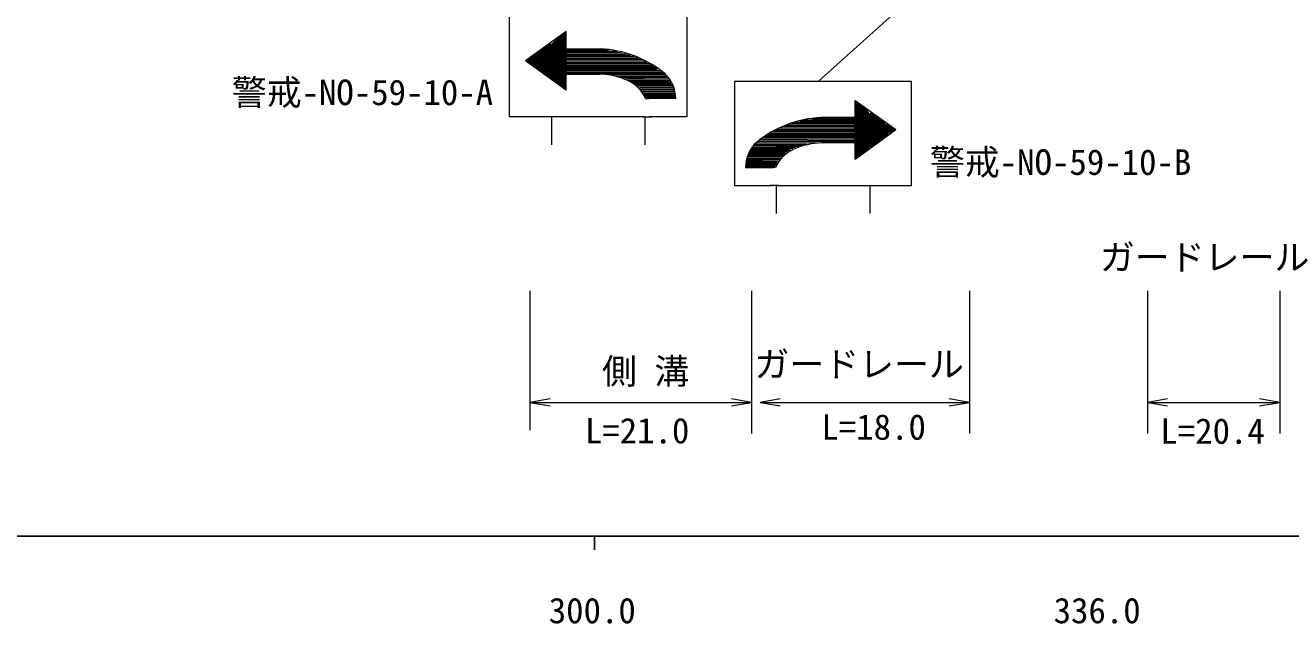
# Model space of a CAD drawing. Units: millimetres, scale not verified. Extents: x 40000 to 680000, y 20000 to 380000.
# Drawn here: x 327242 to 417860, y 198715 to 241600 of the extents above; entities that cross this region are included whole.
import ezdxf
from ezdxf.enums import TextEntityAlignment as Align

# ---------------------------------------------------------------- set-up
doc = ezdxf.new("R2010")
doc.units = ezdxf.units.MM
doc.header["$LTSCALE"] = 1000
for name, color, linetype, lineweight in [('M-STR-STR3', 7, 'Continuous', 13), ('M-STR-STRC', 7, 'Continuous', 13), ('M-TTL-BAND', 7, 'Continuous', 25)]:
    doc.layers.add(name, color=color, linetype=linetype, lineweight=lineweight)
doc.styles.add('ＭＳ ゴシック', font='')
doc.styles.get('ＭＳ ゴシック').set_extended_font_data('MS Gothic')

# ---------------------------------------------------------------- blocks, each defined once
blk = doc.blocks.new('open_arrow')
at = {"color": 0, "linetype": 'Continuous', "lineweight": -2}
blk.add_lwpolyline([(7.5, 1.25), (0, 0), (7.5, -1.25)], dxfattribs=at)

msp = doc.modelspace()

# ---------------------------------------------------------------- linework, layer by layer
at = {"layer": 'M-STR-STR3'}
for p, q in [((363379, 222578), (363379, 212578)), ((379251, 222578), (379251, 212339)), ((394854, 222578), (394854, 212339)), ((407601, 222578), (407601, 212339)), ((417076, 222578), (417076, 212339)), ((363379, 214578), (379251, 214578)), ((379858, 214578), (394854, 214578)), ((407601, 214578), (417076, 214578))]:
    msp.add_line(p, q, dxfattribs=at)
at = {"layer": 'M-STR-STRC'}
for p, q in [((409384, 260341), (384025, 237578)), ((361918, 235039), (361918, 242509)), ((374608, 242509), (374608, 235039)), ((365968, 241147), (363057, 239060)), ((365901, 236988), (365901, 241099)), ((365968, 236939), (365968, 241147)), ((364642, 237905), (364642, 240197)), ((364731, 237841), (364731, 240260)), ((364821, 237775), (364821, 240324)), ((364911, 237852), (364911, 240244)), ((365001, 237762), (365001, 240334)), ((365091, 237578), (365091, 240424)), ((365181, 237513), (365181, 240514)), ((365271, 237447), (365271, 240604)), ((365361, 237382), (365361, 240694)), ((365451, 237316), (365451, 240784)), ((365541, 237251), (365541, 240841)), ((365631, 237185), (365631, 240905)), ((365721, 237120), (365721, 240970)), ((365811, 237054), (365811, 241034)), ((363382, 238872), (363382, 239248)), ((363472, 238820), (363472, 239300)), ((363472, 238820), (363472, 239300)), ((363562, 238768), (363562, 239352)), ((363652, 238664), (363652, 239404)), ((363742, 238587), (363742, 239456)), ((363832, 238537), (363832, 239559)), ((363922, 238487), (363922, 239653)), ((364012, 238364), (364012, 239745)), ((364102, 238298), (364102, 239809)), ((364192, 238233), (364192, 239874)), ((364282, 238167), (364282, 239938)), ((364372, 238102), (364372, 240003)), ((364462, 238036), (364462, 240068)), ((364552, 237971), (364552, 240132)), ((365854, 239383), (370868, 239381)), ((365899, 239563), (370225, 239578)), ((365944, 239279), (371129, 239279)), ((365944, 239279), (371129, 239279)), ((365959, 239832), (369011, 239832)), ((365959, 239743), (369651, 239743)), ((365959, 239668), (369924, 239652)), ((365959, 239488), (370555, 239488)), ((365963, 239918), (368399, 239918)), ((365968, 236939), (363057, 239060)), ((363202, 238976), (363202, 239144)), ((363292, 238924), (363292, 239196)), ((365437, 237326), (364192, 238571)), ((365437, 237326), (364192, 238571)), ((365929, 238889), (371922, 238863)), ((365929, 238785), (372072, 238773)), ((365974, 239069), (371575, 239053)), ((365974, 238455), (372501, 238440)), ((366004, 239174), (371410, 239167)), ((366004, 238964), (371746, 238964)), ((366004, 238620), (372351, 238620)), ((366004, 238530), (372486, 238530)), ((366019, 238710), (372189, 238701)), ((366019, 238351), (372680, 238380)), ((365959, 238201), (372916, 238188)), ((365968, 238099), (368369, 238103)), ((366019, 238261), (372787, 238295)), ((368759, 238088), (373066, 238096)), ((369417, 237991), (373170, 237981)), ((369791, 237916), (373234, 237916)), ((370001, 237827), (373189, 237871)), ((370240, 237752), (373279, 237782)), ((370416, 237698), (373429, 237667)), ((370540, 237647), (373400, 237677)), ((370615, 237572), (373354, 237602)), ((370615, 237527), (373459, 237527)), ((370824, 237437), (373474, 237452)), ((390715, 237578), (378025, 237578)), ((378025, 237578), (378025, 230108)), ((390715, 230108), (390715, 237578)), ((370931, 237303), (373582, 237287)), ((370978, 237368), (373534, 237363)), ((371120, 237211), (373623, 237198)), ((371229, 237116), (373691, 237108)), ((371278, 237018), (373656, 237004)), ((371320, 236913), (373713, 236913)), ((371430, 236765), (373778, 236734)), ((371453, 236854), (373744, 236824)), ((371543, 236689), (373698, 236674)), ((371551, 236570), (373773, 236554)), ((371558, 236614), (373788, 236644)), ((371599, 236479), (373773, 236495)), ((371660, 236348), (371893, 236348)), ((371707, 236419), (373743, 236404)), ((373818, 236348), (371815, 236348)), ((386665, 236216), (389576, 234129)), ((386665, 232008), (386665, 236216)), ((386732, 232057), (386732, 236168)), ((386822, 232123), (386822, 236103)), ((386912, 232188), (386912, 236039)), ((387002, 232254), (387002, 235974)), ((387092, 232320), (387092, 235910)), ((387182, 232385), (387182, 235852)), ((387272, 232451), (387272, 235762)), ((387362, 232516), (387362, 235672)), ((371573, 235039), (361918, 235039)), ((364918, 235039), (364918, 233039)), ((371459, 235039), (372075, 235039)), ((371608, 235039), (371608, 233039)), ((374608, 235039), (371888, 235039)), ((386674, 234737), (382709, 234721)), ((386674, 234812), (382982, 234812)), ((386674, 234901), (383622, 234901)), ((386670, 234987), (384234, 234987)), ((387452, 232582), (387452, 235582)), ((387542, 232647), (387542, 235492)), ((387632, 232831), (387632, 235402)), ((387722, 232921), (387722, 235312)), ((387812, 232844), (387812, 235393)), ((387902, 232910), (387902, 235329)), ((387991, 232974), (387991, 235265)), ((388081, 233039), (388081, 235201)), ((388171, 233105), (388171, 235136)), ((388261, 233171), (388261, 235072)), ((388351, 233236), (388351, 235007)), ((388441, 233302), (388441, 234943)), ((388531, 233367), (388531, 234878)), ((388621, 233433), (388621, 234814)), ((388711, 233556), (388711, 234722)), ((386704, 233853), (380561, 233842)), ((386704, 233958), (380711, 233932)), ((386629, 234033), (380887, 234033)), ((386659, 234138), (381058, 234122)), ((386629, 234243), (381223, 234236)), ((386689, 234347), (381504, 234347)), ((386689, 234347), (381504, 234347)), ((386779, 234452), (381765, 234450)), ((386674, 234557), (382078, 234557)), ((386734, 234632), (382408, 234647)), ((386665, 232008), (389576, 234129)), ((388801, 233606), (388801, 234628)), ((388891, 233655), (388891, 234524)), ((388981, 233733), (388981, 234472)), ((389071, 233837), (389071, 234420)), ((389161, 233889), (389161, 234369)), ((389161, 233889), (389161, 234369)), ((389251, 233941), (389251, 234317)), ((389341, 233993), (389341, 234265)), ((389431, 234045), (389431, 234213)), ((382842, 232985), (379399, 232985)), ((382632, 232895), (379444, 232940)), ((383216, 233060), (379463, 233050)), ((383874, 233157), (379567, 233165)), ((386674, 233270), (379717, 233257)), ((386614, 233330), (379846, 233364)), ((386614, 233419), (379953, 233449)), ((386659, 233524), (380132, 233509)), ((386629, 233599), (380147, 233599)), ((386629, 233689), (380282, 233689)), ((386614, 233779), (380444, 233770)), ((386665, 233168), (384264, 233172)), ((387196, 232395), (388441, 233640)), ((387196, 232395), (388441, 233640)), ((381404, 232185), (378942, 232177)), ((381355, 232087), (378977, 232073)), ((381513, 232280), (379009, 232267)), ((381702, 232372), (379051, 232356)), ((381655, 232437), (379099, 232431)), ((381809, 232506), (379159, 232521)), ((382018, 232596), (379174, 232596)), ((382217, 232767), (379204, 232736)), ((382093, 232716), (379233, 232745)), ((382018, 232641), (379279, 232671)), ((382393, 232821), (379354, 232851)), ((378815, 231417), (380818, 231417)), ((381075, 231683), (378845, 231713)), ((381203, 231834), (378855, 231803)), ((381082, 231639), (378860, 231623)), ((381034, 231548), (378860, 231563)), ((381180, 231922), (378889, 231893)), ((380926, 231488), (378890, 231473)), ((381313, 231982), (378920, 231982)), ((381090, 231758), (378935, 231743)), ((380973, 231417), (380740, 231417)), ((378025, 230108), (380745, 230108)), ((381174, 230108), (380558, 230108)), ((381025, 230108), (381025, 228108)), ((381060, 230108), (390715, 230108)), ((387715, 230108), (387715, 228108))]:
    msp.add_line(p, q, dxfattribs=at)
for centre, radius, start, end in [((368013, 231964), 7964, 50.86138, 87.22148), ((368235, 232946), 5159, 65.67449, 88.51057), ((369370, 235357), 2495, 23.40864, 66.62803), ((371312, 236325), 2506, 0.51322, 46.4217), ((384620, 227033), 7964, 92.77852, 129.13862), ((381321, 231394), 2506, 133.5783, 179.48678), ((384398, 228015), 5159, 91.48943, 114.32551), ((383263, 230426), 2495, 113.37197, 156.59136)]:
    msp.add_arc(centre, radius, start, end, dxfattribs=at)
at = {"layer": 'M-TTL-BAND'}
for p, q in [((40000, 205000), (579000, 205000)), ((368000, 205000), (368000, 204000))]:
    msp.add_line(p, q, dxfattribs=at)

# ---------------------------------------------------------------- block references
at = {"layer": 'M-STR-STR3', "xscale": 193, "yscale": 193}
for p in [(363379, 214578), (379858, 214578), (407601, 214578)]:
    msp.add_blockref('open_arrow', p, dxfattribs=at)
at = {"layer": 'M-STR-STR3', "xscale": 193, "yscale": 193, "rotation": 180}
for p in [(379251, 214578), (394854, 214578), (417076, 214578)]:
    msp.add_blockref('open_arrow', p, dxfattribs=at)

# ---------------------------------------------------------------- texts
at = {"layer": 'M-STR-STR3', "style": 'ＭＳ ゴシック'}
for s, p in [('ガードレール', (404195, 223512)), ('ガードレール', (379454, 215848)), ('側 溝', (368540, 215341)), ('L=21.0', (367316, 211084)), ('L=18.0', (384253, 211346)), ('L=20.4', (408527, 211058))]:
    msp.add_text(s, height=1833, dxfattribs=at).set_placement(p, align=Align.BOTTOM_LEFT)
at = {"layer": 'M-STR-STRC', "style": 'ＭＳ ゴシック'}
for s, p in [('警戒-NO-59-10-A', (342025, 235328)), ('警戒-NO-59-10-B', (392025, 230328))]:
    msp.add_text(s, height=1833, dxfattribs=at).set_placement(p, align=Align.BOTTOM_LEFT)
at = {"layer": 'M-TTL-BAND', "style": 'ＭＳ ゴシック'}
for s, p in [('300.0', (367844, 198195)), ('336.0', (404000, 198195))]:
    msp.add_text(s, height=1833, dxfattribs=at).set_placement(p, align=Align.BOTTOM_CENTER)

doc.saveas('drawing.dxf')
